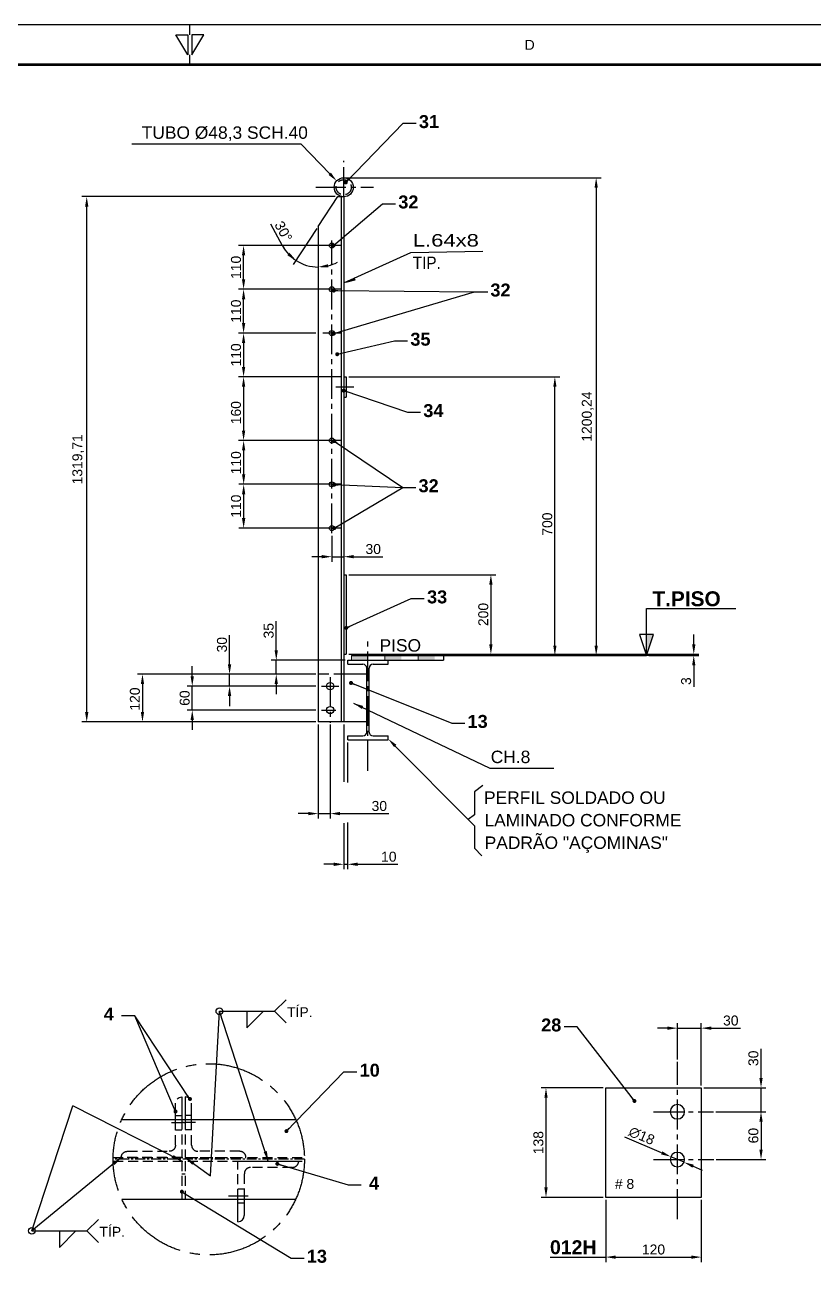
# Model space of a CAD drawing. Header units: millimetres. Extents: x -11137 to 17544, y -5373 to 15400.
# Drawn here: x 4446 to 6428, y 2817 to 5940 of the extents above; entities that cross this region are included whole.
import ezdxf
from ezdxf.enums import TextEntityAlignment as Align

# ---------------------------------------------------------------- set-up
doc = ezdxf.new("R2010")
doc.units = ezdxf.units.MM
doc.header["$LTSCALE"] = 100
doc.header["$MEASUREMENT"] = 0
for name, pattern in [('CENTER', [2, 1.25, -0.25, 0.25, -0.25]), ('CENTER2', [1.125, 0.75, -0.125, 0.125, -0.125]), ('HIDDEN', [0.375, 0.25, -0.125])]:
    doc.linetypes.add(name, pattern=pattern)
for name, color, linetype in [('CENTRO', 1, 'CENTER'), ('EM-PJ-CENTRO', 10, 'CENTER2'), ('EM-PJ-CONTORNO', 3, 'Continuous'), ('EM-PJ-COTA', 7, 'Continuous'), ('EM-PJ-HACHURA', 8, 'Continuous'), ('EM-PJ-TEXTO', 7, 'Continuous'), ('EM-PJ-TRACEJADA', 1, 'HIDDEN'), ('PD-GR-formato', 7, 'Continuous')]:
    doc.layers.add(name, color=color, linetype=linetype)
doc.styles.add('PADRAO ANGLO', font='arial.ttf')
doc.styles.add('PADRAO ANGLO NEG', font='arialbd.ttf')
doc.dimstyles.new('1-2 COTAS-ANGLO-PADRÃO', dxfattribs={"dimscale": 10, "dimtxt": 2.5, "dimasz": 2.5, "dimexe": 1.25, "dimexo": 0.625, "dimtad": 1, "dimdec": 0, "dimlfac": 0.5, "dimtxsty": 'PADRAO ANGLO', "dimcen": 2.5, "dimclrd": 256, "dimclre": 256, "dimclrt": 256, "dimadec": 0, "dimazin": 0, "dimtfac": 1, "dimtdec": 0, "dimtmove": 0, "dimatfit": 0, "dimfxl": 1, "dimarcsym": 0})
doc.dimstyles.new('COTAS-ANGLO-PADRÃO', dxfattribs={"dimscale": 10, "dimtxt": 2.5, "dimasz": 2.5, "dimexe": 1.25, "dimexo": 0.625, "dimtad": 1, "dimtxsty": 'PADRAO ANGLO', "dimcen": 2.5, "dimclrd": 256, "dimclre": 256, "dimclrt": 256, "dimadec": 0, "dimazin": 0, "dimtfac": 1, "dimtmove": 0, "dimatfit": 0, "dimfxl": 1, "dimarcsym": 0})

# ---------------------------------------------------------------- blocks, each defined once
blk = doc.blocks.new('FORMATO_A1')
for p, q in [((841, 594), (0, 594)), ((486, 591.5), (486, 594)), ((486, 584), (486, 586.5))]:
    blk.add_line(p, q)
for points in [[(485.5, 586.5), (482.5, 591.5), (485.5, 591.5)], [(486.5, 586.5), (489.5, 591.5), (486.5, 591.5)]]:
    blk.add_lwpolyline(points, close=True)
at = {"const_width": 0.6}
blk.add_lwpolyline([(831, 584), (25, 584), (25, 10), (831, 10)], close=True, dxfattribs=at)
at = {"style": 'PADRAO ANGLO'}
blk.add_text('D', height=2.5, dxfattribs=at).set_placement((571.35, 588.98), align=Align.MIDDLE)
blk = doc.blocks.new('*D280')
at = {"layer": 'Defpoints', "color": 0, "transparency": 16777216}
for p in [(4994.9, 5275.8), (5210.2, 5275.8), (5182.4, 5165.8)]:
    blk.add_point(p, dxfattribs=at)
at = {"layer": 'EM-PJ-COTA', "lineweight": -2, "transparency": 16777216}
for p, q in [((5203.9, 5275.8), (4982.4, 5275.8)), ((4994.9, 5190.8), (4994.9, 5250.8)), ((5176.2, 5165.8), (4982.4, 5165.8))]:
    blk.add_line(p, q, dxfattribs=at)
at = {"layer": 'EM-PJ-COTA', "transparency": 16777216}
for points in [[(4990.8, 5250.8), (4999.1, 5250.8), (4994.9, 5275.8)], [(4990.8, 5190.8), (4999.1, 5190.8), (4994.9, 5165.8)]]:
    blk.add_solid(points, dxfattribs=at)
at = {"layer": 'EM-PJ-COTA', "transparency": 16777216, "insert": (4975.9, 5220.8), "char_height": 25, "attachment_point": 5, "rotation": 90, "style": 'PADRAO ANGLO'}
blk.add_mtext('110', dxfattribs=at)
blk = doc.blocks.new('*D281')
at = {"layer": 'Defpoints', "color": 0, "transparency": 16777216}
for p in [(4994.9, 5385.8), (5210.2, 5385.8), (5210.2, 5275.8)]:
    blk.add_point(p, dxfattribs=at)
at = {"layer": 'EM-PJ-COTA', "lineweight": -2, "transparency": 16777216}
for p, q in [((5203.9, 5385.8), (4982.4, 5385.8)), ((4994.9, 5300.8), (4994.9, 5360.8)), ((5203.9, 5275.8), (4982.4, 5275.8))]:
    blk.add_line(p, q, dxfattribs=at)
at = {"layer": 'EM-PJ-COTA', "transparency": 16777216}
for points in [[(4990.8, 5360.8), (4999.1, 5360.8), (4994.9, 5385.8)], [(4990.8, 5300.8), (4999.1, 5300.8), (4994.9, 5275.8)]]:
    blk.add_solid(points, dxfattribs=at)
at = {"layer": 'EM-PJ-COTA', "transparency": 16777216, "insert": (4975.9, 5330.8), "char_height": 25, "attachment_point": 5, "rotation": 90, "style": 'PADRAO ANGLO'}
blk.add_mtext('110', dxfattribs=at)
blk = doc.blocks.new('*D282')
at = {"layer": 'Defpoints', "color": 0, "transparency": 16777216}
for p in [(5246.4, 5055.8), (4994.9, 4895.8), (5210.2, 4895.8)]:
    blk.add_point(p, dxfattribs=at)
at = {"layer": 'EM-PJ-COTA', "lineweight": -2, "transparency": 16777216}
for p, q in [((5240.2, 5055.8), (4982.4, 5055.8)), ((4994.9, 5030.8), (4994.9, 4920.8)), ((5203.9, 4895.8), (4982.4, 4895.8))]:
    blk.add_line(p, q, dxfattribs=at)
at = {"layer": 'EM-PJ-COTA', "transparency": 16777216}
for points in [[(4990.8, 5030.8), (4999.1, 5030.8), (4994.9, 5055.8)], [(4990.8, 4920.8), (4999.1, 4920.8), (4994.9, 4895.8)]]:
    blk.add_solid(points, dxfattribs=at)
at = {"layer": 'EM-PJ-COTA', "transparency": 16777216, "insert": (4975.9, 4965.8), "char_height": 25, "attachment_point": 5, "rotation": 90, "style": 'PADRAO ANGLO'}
blk.add_mtext('160', dxfattribs=at)
blk = doc.blocks.new('*D283')
at = {"layer": 'Defpoints', "color": 0, "transparency": 16777216}
for p in [(5210.2, 4895.8), (4995.1, 4785.8), (5210.2, 4785.8)]:
    blk.add_point(p, dxfattribs=at)
at = {"layer": 'EM-PJ-COTA', "lineweight": -2, "transparency": 16777216}
for p, q in [((5203.9, 4895.8), (4982.6, 4895.8)), ((4995.1, 4870.8), (4995.1, 4810.8)), ((5203.9, 4785.8), (4982.6, 4785.8))]:
    blk.add_line(p, q, dxfattribs=at)
at = {"layer": 'EM-PJ-COTA', "transparency": 16777216}
for points in [[(4990.9, 4870.8), (4999.2, 4870.8), (4995.1, 4895.8)], [(4990.9, 4810.8), (4999.2, 4810.8), (4995.1, 4785.8)]]:
    blk.add_solid(points, dxfattribs=at)
at = {"layer": 'EM-PJ-COTA', "transparency": 16777216, "insert": (4976.1, 4839.9), "char_height": 25, "attachment_point": 5, "rotation": 90, "style": 'PADRAO ANGLO'}
blk.add_mtext('110', dxfattribs=at)
blk = doc.blocks.new('*D284')
at = {"layer": 'Defpoints', "color": 0, "transparency": 16777216}
for p in [(5210.2, 4785.8), (4995.1, 4675.8), (5210.2, 4675.8)]:
    blk.add_point(p, dxfattribs=at)
at = {"layer": 'EM-PJ-COTA', "lineweight": -2, "transparency": 16777216}
for p, q in [((5203.9, 4785.8), (4982.6, 4785.8)), ((4995.1, 4760.8), (4995.1, 4700.8)), ((5203.9, 4675.8), (4982.6, 4675.8))]:
    blk.add_line(p, q, dxfattribs=at)
at = {"layer": 'EM-PJ-COTA', "transparency": 16777216}
for points in [[(4990.9, 4760.8), (4999.2, 4760.8), (4995.1, 4785.8)], [(4990.9, 4700.8), (4999.2, 4700.8), (4995.1, 4675.8)]]:
    blk.add_solid(points, dxfattribs=at)
at = {"layer": 'EM-PJ-COTA', "transparency": 16777216, "insert": (4976.1, 4730.8), "char_height": 25, "attachment_point": 5, "rotation": 90, "style": 'PADRAO ANGLO'}
blk.add_mtext('110', dxfattribs=at)
blk = doc.blocks.new('*D285')
at = {"layer": 'Defpoints', "color": 0, "transparency": 16777216}
for p in [(5246.4, 4188.8), (5256.3, 4143.8), (5246.4, 3831.3)]:
    blk.add_point(p, dxfattribs=at)
at = {"layer": 'EM-PJ-COTA', "lineweight": -2, "transparency": 16777216}
for p, q in [((5246.4, 4182.5), (5246.4, 4038.3)), ((5256.3, 4137.5), (5256.3, 4036.6)), ((5256.3, 3936.5), (5256.3, 3818.8)), ((5246.4, 3934.8), (5246.4, 3818.8)), ((5221.4, 3831.3), (5196.4, 3831.3)), ((5246.4, 3831.3), (5256.3, 3831.3)), ((5281.3, 3831.3), (5382.7, 3831.3))]:
    blk.add_line(p, q, dxfattribs=at)
at = {"layer": 'EM-PJ-COTA', "transparency": 16777216}
for points in [[(5221.4, 3835.5), (5221.4, 3827.1), (5246.4, 3831.3)], [(5281.3, 3835.5), (5281.3, 3827.1), (5256.3, 3831.3)]]:
    blk.add_solid(points, dxfattribs=at)
at = {"layer": 'EM-PJ-COTA', "transparency": 16777216, "insert": (5359.7, 3850.3), "char_height": 25, "attachment_point": 5, "style": 'PADRAO ANGLO'}
blk.add_mtext('10', dxfattribs=at)
blk = doc.blocks.new('*D286')
at = {"layer": 'Defpoints', "color": 0, "transparency": 16777216}
for p in [(5231.4, 5508.5), (5182.4, 5433.5), (5182.4, 5433.5), (5162.9, 5333.5), (5182.4, 4188.8)]:
    blk.add_point(p, dxfattribs=at)
at = {"layer": 'EM-PJ-COTA', "lineweight": -2, "transparency": 16777216}
for p, q in [((5092.8, 5385), (5063.5, 5439.1)), ((5179, 5428.3), (5119.8, 5337.7))]:
    blk.add_line(p, q, dxfattribs=at)
for start, end in [(208.448, 236.8421), (208.6667, 222.7544), (236.8421, 270), (284.0877, 298.1753)]:
    blk.add_arc((5182.4, 5433.5), 101.9, start, end, dxfattribs=at)
at = {"layer": 'EM-PJ-COTA', "transparency": 16777216}
for points in [[(5110.3, 5367.5), (5104.9, 5361.1), (5126.7, 5348.2)], [(5207.7, 5330.5), (5206.7, 5338.8), (5182.4, 5331.6)]]:
    blk.add_solid(points, dxfattribs=at)
at = {"layer": 'EM-PJ-COTA', "transparency": 16777216, "insert": (5094.9, 5421.1), "char_height": 25, "attachment_point": 5, "rotation": 298.448, "style": 'PADRAO ANGLO'}
blk.add_mtext('30%%D', dxfattribs=at)
blk = doc.blocks.new('*D287')
at = {"layer": 'Defpoints', "color": 0, "transparency": 16777216}
for p in [(5252.8, 4358.8), (6006.5, 4355.8), (6125.5, 4355.8)]:
    blk.add_point(p, dxfattribs=at)
at = {"layer": 'EM-PJ-COTA', "lineweight": -2, "transparency": 16777216}
for p, q in [((6125.5, 4383.8), (6125.5, 4408.8)), ((5259.1, 4358.8), (6138, 4358.8)), ((6012.7, 4355.8), (6138, 4355.8)), ((6125.5, 4358.8), (6125.5, 4355.8)), ((6125.5, 4330.8), (6125.5, 4276.9))]:
    blk.add_line(p, q, dxfattribs=at)
at = {"layer": 'EM-PJ-COTA', "transparency": 16777216}
for points in [[(6121.4, 4383.8), (6129.7, 4383.8), (6125.5, 4358.8)], [(6121.4, 4330.8), (6129.7, 4330.8), (6125.5, 4355.8)]]:
    blk.add_solid(points, dxfattribs=at)
at = {"layer": 'EM-PJ-COTA', "transparency": 16777216, "insert": (6106.5, 4291.4), "char_height": 25, "attachment_point": 5, "rotation": 90, "style": 'PADRAO ANGLO'}
blk.add_mtext('3', dxfattribs=at)
blk = doc.blocks.new('*D288')
at = {"layer": 'Defpoints', "color": 0, "transparency": 16777216}
for p in [(5252.8, 4558.8), (5252.8, 4358.8), (5616, 4358.8)]:
    blk.add_point(p, dxfattribs=at)
at = {"layer": 'EM-PJ-COTA', "lineweight": -2, "transparency": 16777216}
for p, q in [((5259.1, 4558.8), (5628.5, 4558.8)), ((5616, 4533.8), (5616, 4383.8)), ((5259.1, 4358.8), (5628.5, 4358.8))]:
    blk.add_line(p, q, dxfattribs=at)
at = {"layer": 'EM-PJ-COTA', "transparency": 16777216}
for points in [[(5611.8, 4533.8), (5620.2, 4533.8), (5616, 4558.8)], [(5611.8, 4383.8), (5620.2, 4383.8), (5616, 4358.8)]]:
    blk.add_solid(points, dxfattribs=at)
at = {"layer": 'EM-PJ-COTA', "transparency": 16777216, "insert": (5597, 4458.8), "char_height": 25, "attachment_point": 5, "rotation": 90, "style": 'PADRAO ANGLO'}
blk.add_mtext('200', dxfattribs=at)
blk = doc.blocks.new('*D289')
at = {"layer": 'Defpoints', "color": 0, "transparency": 16777216}
for p in [(5252.9, 5055.8), (5776.7, 5055.8), (5497, 4355.8)]:
    blk.add_point(p, dxfattribs=at)
at = {"layer": 'EM-PJ-COTA', "lineweight": -2, "transparency": 16777216}
for p, q in [((5259.2, 5055.8), (5789.2, 5055.8)), ((5776.7, 4380.8), (5776.7, 5030.8)), ((5503.2, 4355.8), (5789.2, 4355.8))]:
    blk.add_line(p, q, dxfattribs=at)
at = {"layer": 'EM-PJ-COTA', "transparency": 16777216}
for points in [[(5772.6, 5030.8), (5780.9, 5030.8), (5776.7, 5055.8)], [(5772.6, 4380.8), (5780.9, 4380.8), (5776.7, 4355.8)]]:
    blk.add_solid(points, dxfattribs=at)
at = {"layer": 'EM-PJ-COTA', "transparency": 16777216, "insert": (5757.7, 4685.8), "char_height": 25, "attachment_point": 5, "rotation": 90, "style": 'PADRAO ANGLO'}
blk.add_mtext('700', dxfattribs=at)
blk = doc.blocks.new('*D290')
at = {"layer": 'Defpoints', "color": 0, "transparency": 16777216}
for p in [(5182.4, 4188.8), (5212.4, 4188.8), (5182.4, 3958.6)]:
    blk.add_point(p, dxfattribs=at)
at = {"layer": 'EM-PJ-COTA', "lineweight": -2, "transparency": 16777216}
for p, q in [((5182.4, 4182.5), (5182.4, 3946.1)), ((5212.4, 4182.5), (5212.4, 3946.1)), ((5157.4, 3958.6), (5132.4, 3958.6)), ((5182.4, 3958.6), (5212.4, 3958.6)), ((5237.4, 3958.6), (5359.9, 3958.6))]:
    blk.add_line(p, q, dxfattribs=at)
at = {"layer": 'EM-PJ-COTA', "transparency": 16777216}
for points in [[(5157.4, 3962.8), (5157.4, 3954.5), (5182.4, 3958.6)], [(5237.4, 3962.8), (5237.4, 3954.5), (5212.4, 3958.6)]]:
    blk.add_solid(points, dxfattribs=at)
at = {"layer": 'EM-PJ-COTA', "transparency": 16777216, "insert": (5335.8, 3977.7), "char_height": 25, "attachment_point": 5, "style": 'PADRAO ANGLO'}
blk.add_mtext('30', dxfattribs=at)
blk = doc.blocks.new('*D274')
at = {"layer": 'Defpoints', "color": 0, "transparency": 16777216}
for p in [(5182.4, 5165.8), (4994.9, 5055.8), (5204.4, 5055.8)]:
    blk.add_point(p, dxfattribs=at)
at = {"layer": 'EM-PJ-COTA', "lineweight": -2, "transparency": 16777216}
for p, q in [((5176.2, 5165.8), (4982.4, 5165.8)), ((4994.9, 5140.8), (4994.9, 5080.8)), ((5198.1, 5055.8), (4982.4, 5055.8))]:
    blk.add_line(p, q, dxfattribs=at)
at = {"layer": 'EM-PJ-COTA', "transparency": 16777216}
for points in [[(4990.8, 5140.8), (4999.1, 5140.8), (4994.9, 5165.8)], [(4990.8, 5080.8), (4999.1, 5080.8), (4994.9, 5055.8)]]:
    blk.add_solid(points, dxfattribs=at)
at = {"layer": 'EM-PJ-COTA', "transparency": 16777216, "insert": (4975.9, 5110.8), "char_height": 25, "attachment_point": 5, "rotation": 90, "style": 'PADRAO ANGLO'}
blk.add_mtext('110', dxfattribs=at)
blk = doc.blocks.new('*D275')
at = {"layer": 'Defpoints', "color": 0, "transparency": 16777216}
for p in [(5246.4, 5556), (5497, 4355.8), (5880.4, 4355.8)]:
    blk.add_point(p, dxfattribs=at)
at = {"layer": 'EM-PJ-COTA', "lineweight": -2, "transparency": 16777216}
for p, q in [((5252.7, 5556), (5892.9, 5556)), ((5880.4, 5531), (5880.4, 4380.8)), ((5503.2, 4355.8), (5892.9, 4355.8))]:
    blk.add_line(p, q, dxfattribs=at)
at = {"layer": 'EM-PJ-COTA', "transparency": 16777216}
for points in [[(5876.3, 5531), (5884.6, 5531), (5880.4, 5556)], [(5876.3, 4380.8), (5884.6, 4380.8), (5880.4, 4355.8)]]:
    blk.add_solid(points, dxfattribs=at)
at = {"layer": 'EM-PJ-COTA', "transparency": 16777216, "insert": (5859.2, 4955.9), "char_height": 25, "attachment_point": 5, "rotation": 90, "style": 'PADRAO ANGLO'}
blk.add_mtext('1200,24', dxfattribs=at)
blk = doc.blocks.new('*D292')
at = {"layer": 'Defpoints', "color": 0, "transparency": 16777216}
for p in [(5216.4, 4662.7), (5246.4, 4662.7), (5246.4, 4604)]:
    blk.add_point(p, dxfattribs=at)
at = {"layer": 'EM-PJ-COTA', "lineweight": -2, "transparency": 16777216}
for p, q in [((5216.4, 4656.5), (5216.4, 4591.5)), ((5246.4, 4656.5), (5246.4, 4591.5)), ((5191.4, 4604), (5166.4, 4604)), ((5216.4, 4604), (5246.4, 4604)), ((5271.4, 4604), (5344.6, 4604))]:
    blk.add_line(p, q, dxfattribs=at)
at = {"layer": 'EM-PJ-COTA', "transparency": 16777216}
for points in [[(5191.4, 4608.2), (5191.4, 4599.9), (5216.4, 4604)], [(5271.4, 4608.2), (5271.4, 4599.9), (5246.4, 4604)]]:
    blk.add_solid(points, dxfattribs=at)
at = {"layer": 'EM-PJ-COTA', "transparency": 16777216, "insert": (5320.5, 4623.1), "char_height": 25, "attachment_point": 5, "style": 'PADRAO ANGLO'}
blk.add_mtext('30', dxfattribs=at)
blk = doc.blocks.new('*D293')
at = {"layer": 'Defpoints', "color": 0, "transparency": 16777216}
for p in [(5077, 4343.8), (5256.3, 4343.8), (5182.4, 4308.8)]:
    blk.add_point(p, dxfattribs=at)
at = {"layer": 'EM-PJ-COTA', "lineweight": -2, "transparency": 16777216}
for p, q in [((5077, 4368.8), (5077, 4442.3)), ((5250.1, 4343.8), (5064.5, 4343.8)), ((5077, 4308.8), (5077, 4343.8)), ((5176.2, 4308.8), (5064.5, 4308.8)), ((5077, 4283.8), (5077, 4258.8))]:
    blk.add_line(p, q, dxfattribs=at)
at = {"layer": 'EM-PJ-COTA', "transparency": 16777216}
for points in [[(5072.8, 4368.8), (5081.1, 4368.8), (5077, 4343.8)], [(5072.8, 4283.8), (5081.1, 4283.8), (5077, 4308.8)]]:
    blk.add_solid(points, dxfattribs=at)
at = {"layer": 'EM-PJ-COTA', "transparency": 16777216, "insert": (5057.9, 4418), "char_height": 25, "attachment_point": 5, "rotation": 90, "style": 'PADRAO ANGLO'}
blk.add_mtext('35', dxfattribs=at)
blk = doc.blocks.new('*D276')
at = {"layer": 'Defpoints', "color": 0, "transparency": 16777216}
for p in [(4866, 4278.8), (5182.4, 4278.8), (5182.4, 4218.8)]:
    blk.add_point(p, dxfattribs=at)
at = {"layer": 'EM-PJ-COTA', "lineweight": -2, "transparency": 16777216}
for p, q in [((4866, 4303.8), (4866, 4328.8)), ((5176.2, 4278.8), (4853.5, 4278.8)), ((4866, 4218.8), (4866, 4278.8)), ((5176.2, 4218.8), (4853.5, 4218.8)), ((4866, 4193.8), (4866, 4168.8))]:
    blk.add_line(p, q, dxfattribs=at)
at = {"layer": 'EM-PJ-COTA', "transparency": 16777216}
for points in [[(4861.8, 4303.8), (4870.1, 4303.8), (4866, 4278.8)], [(4861.8, 4193.8), (4870.1, 4193.8), (4866, 4218.8)]]:
    blk.add_solid(points, dxfattribs=at)
at = {"layer": 'EM-PJ-COTA', "transparency": 16777216, "insert": (4847, 4248.8), "char_height": 25, "attachment_point": 5, "rotation": 90, "style": 'PADRAO ANGLO'}
blk.add_mtext('60', dxfattribs=at)
blk = doc.blocks.new('*D277')
at = {"layer": 'Defpoints', "color": 0, "transparency": 16777216}
for p in [(5182.4, 4308.8), (4741, 4188.8), (5182.4, 4188.8)]:
    blk.add_point(p, dxfattribs=at)
at = {"layer": 'EM-PJ-COTA', "lineweight": -2, "transparency": 16777216}
for p, q in [((5176.2, 4308.8), (4728.5, 4308.8)), ((4741, 4283.8), (4741, 4213.8)), ((5176.2, 4188.8), (4728.5, 4188.8))]:
    blk.add_line(p, q, dxfattribs=at)
at = {"layer": 'EM-PJ-COTA', "transparency": 16777216}
for points in [[(4736.8, 4283.8), (4745.1, 4283.8), (4741, 4308.8)], [(4736.8, 4213.8), (4745.1, 4213.8), (4741, 4188.8)]]:
    blk.add_solid(points, dxfattribs=at)
at = {"layer": 'EM-PJ-COTA', "transparency": 16777216, "insert": (4722, 4246.4), "char_height": 25, "attachment_point": 5, "rotation": 90, "style": 'PADRAO ANGLO'}
blk.add_mtext('120', dxfattribs=at)
blk = doc.blocks.new('*D278')
at = {"layer": 'Defpoints', "color": 0, "transparency": 16777216}
for p in [(4959.7, 4308.8), (4964.7, 4308.8), (4965.1, 4278.8)]:
    blk.add_point(p, dxfattribs=at)
at = {"layer": 'EM-PJ-COTA', "lineweight": -2, "transparency": 16777216}
for p, q in [((4959.7, 4333.8), (4959.7, 4407)), ((4958.5, 4308.8), (4947.2, 4308.8)), ((4958.8, 4278.8), (4947.2, 4278.8)), ((4959.7, 4278.8), (4959.7, 4308.8)), ((4959.7, 4253.8), (4959.7, 4228.8))]:
    blk.add_line(p, q, dxfattribs=at)
at = {"layer": 'EM-PJ-COTA', "transparency": 16777216}
for points in [[(4955.5, 4333.8), (4963.9, 4333.8), (4959.7, 4308.8)], [(4955.5, 4253.8), (4963.9, 4253.8), (4959.7, 4278.8)]]:
    blk.add_solid(points, dxfattribs=at)
at = {"layer": 'EM-PJ-COTA', "transparency": 16777216, "insert": (4940.7, 4382.9), "char_height": 25, "attachment_point": 5, "rotation": 90, "style": 'PADRAO ANGLO'}
blk.add_mtext('30', dxfattribs=at)
blk = doc.blocks.new('*D279')
at = {"layer": 'Defpoints', "color": 0, "transparency": 16777216}
for p in [(4600.9, 5508.5), (5231.4, 5508.5), (4741, 4188.8)]:
    blk.add_point(p, dxfattribs=at)
at = {"layer": 'EM-PJ-COTA', "lineweight": -2, "transparency": 16777216}
for p, q in [((5225.2, 5508.5), (4588.4, 5508.5)), ((4600.9, 4213.8), (4600.9, 5483.5)), ((4734.7, 4188.8), (4588.4, 4188.8))]:
    blk.add_line(p, q, dxfattribs=at)
at = {"layer": 'EM-PJ-COTA', "transparency": 16777216}
for points in [[(4596.8, 5483.5), (4605.1, 5483.5), (4600.9, 5508.5)], [(4596.8, 4213.8), (4605.1, 4213.8), (4600.9, 4188.8)]]:
    blk.add_solid(points, dxfattribs=at)
at = {"layer": 'EM-PJ-COTA', "transparency": 16777216, "insert": (4579.7, 4848.7), "char_height": 25, "attachment_point": 5, "rotation": 90, "style": 'PADRAO ANGLO'}
blk.add_mtext('1319,71', dxfattribs=at)
blk = doc.blocks.new('A$C636441b7')
at = {"layer": 'EM-PJ-CENTRO', "ltscale": 0.5}
for p, q in [((30, -27.2), (30, 170.3)), ((60, 107.6), (-15.2, 107.6)), ((60, 47.6), (-15.6, 47.6))]:
    blk.add_line(p, q, dxfattribs=at)
at = {"layer": 'EM-PJ-CONTORNO'}
blk.add_lwpolyline([(0, 0), (120, 0), (120, 137.6), (0, 137.6)], close=True, dxfattribs=at)
for centre in [(30, 107.6), (30, 47.6)]:
    blk.add_circle(centre, 9, dxfattribs=at)
blk = doc.blocks.new('*D307')
at = {"layer": 'Defpoints', "color": 0, "transparency": 16777216}
for p in [(5904.4, 2994.5), (6144.4, 2994.5), (6144.4, 2844.5)]:
    blk.add_point(p, dxfattribs=at)
at = {"layer": 'EM-PJ-COTA', "lineweight": -2, "transparency": 16777216}
for p, q in [((5904.4, 2988.2), (5904.4, 2832)), ((6144.4, 2988.2), (6144.4, 2832)), ((5929.4, 2844.5), (6119.4, 2844.5))]:
    blk.add_line(p, q, dxfattribs=at)
at = {"layer": 'EM-PJ-COTA', "transparency": 16777216}
for points in [[(5929.4, 2848.6), (5929.4, 2840.3), (5904.4, 2844.5)], [(6119.4, 2848.6), (6119.4, 2840.3), (6144.4, 2844.5)]]:
    blk.add_solid(points, dxfattribs=at)
at = {"layer": 'EM-PJ-COTA', "transparency": 16777216, "insert": (6024.4, 2863.5), "char_height": 25, "attachment_point": 5, "style": 'PADRAO ANGLO'}
blk.add_mtext('120', dxfattribs=at)
blk = doc.blocks.new('*D308')
at = {"layer": 'Defpoints', "color": 0, "transparency": 16777216}
for p in [(5904.4, 3269.7), (5754.4, 2994.5), (5904.4, 2994.5)]:
    blk.add_point(p, dxfattribs=at)
at = {"layer": 'EM-PJ-COTA', "lineweight": -2, "transparency": 16777216}
for p, q in [((5898.2, 3269.7), (5741.9, 3269.7)), ((5754.4, 3244.7), (5754.4, 3019.5)), ((5898.2, 2994.5), (5741.9, 2994.5))]:
    blk.add_line(p, q, dxfattribs=at)
at = {"layer": 'EM-PJ-COTA', "transparency": 16777216}
for points in [[(5750.3, 3244.7), (5758.6, 3244.7), (5754.4, 3269.7)], [(5750.3, 3019.5), (5758.6, 3019.5), (5754.4, 2994.5)]]:
    blk.add_solid(points, dxfattribs=at)
at = {"layer": 'EM-PJ-COTA', "transparency": 16777216, "insert": (5735.4, 3132.1), "char_height": 25, "attachment_point": 5, "rotation": 90, "style": 'PADRAO ANGLO'}
blk.add_mtext('138', dxfattribs=at)
blk = doc.blocks.new('*D309')
at = {"layer": 'Defpoints', "color": 0, "transparency": 16777216}
for p in [(6144.4, 3419.7), (6084.4, 3335.1), (6144.4, 3269.7)]:
    blk.add_point(p, dxfattribs=at)
at = {"layer": 'EM-PJ-COTA', "lineweight": -2, "transparency": 16777216}
for p, q in [((6059.4, 3419.7), (6034.4, 3419.7)), ((6084.4, 3341.3), (6084.4, 3432.2)), ((6084.4, 3419.7), (6144.4, 3419.7)), ((6144.4, 3275.9), (6144.4, 3432.2)), ((6169.4, 3419.7), (6242.6, 3419.7))]:
    blk.add_line(p, q, dxfattribs=at)
at = {"layer": 'EM-PJ-COTA', "transparency": 16777216}
for points in [[(6059.4, 3423.8), (6059.4, 3415.5), (6084.4, 3419.7)], [(6169.4, 3423.8), (6169.4, 3415.5), (6144.4, 3419.7)]]:
    blk.add_solid(points, dxfattribs=at)
at = {"layer": 'EM-PJ-COTA', "transparency": 16777216, "insert": (6218.5, 3438.7), "char_height": 25, "attachment_point": 5, "style": 'PADRAO ANGLO'}
blk.add_mtext('30', dxfattribs=at)
blk = doc.blocks.new('*D310')
at = {"layer": 'Defpoints', "color": 0, "transparency": 16777216}
for p in [(6144.4, 3269.7), (6174.9, 3209.7), (6294.4, 3209.7)]:
    blk.add_point(p, dxfattribs=at)
at = {"layer": 'EM-PJ-COTA', "lineweight": -2, "transparency": 16777216}
for p, q in [((6294.4, 3294.7), (6294.4, 3368)), ((6150.7, 3269.7), (6306.9, 3269.7)), ((6294.4, 3209.7), (6294.4, 3269.7)), ((6181.1, 3209.7), (6306.9, 3209.7)), ((6294.4, 3184.7), (6294.4, 3159.7))]:
    blk.add_line(p, q, dxfattribs=at)
at = {"layer": 'EM-PJ-COTA', "transparency": 16777216}
for points in [[(6290.3, 3294.7), (6298.6, 3294.7), (6294.4, 3269.7)], [(6290.3, 3184.7), (6298.6, 3184.7), (6294.4, 3209.7)]]:
    blk.add_solid(points, dxfattribs=at)
at = {"layer": 'EM-PJ-COTA', "transparency": 16777216, "insert": (6275.4, 3343.9), "char_height": 25, "attachment_point": 5, "rotation": 90, "style": 'PADRAO ANGLO'}
blk.add_mtext('30', dxfattribs=at)
blk = doc.blocks.new('*D311')
at = {"layer": 'Defpoints', "color": 0, "transparency": 16777216}
for p in [(6294.4, 3209.7), (6175.7, 3089.7), (6294.4, 3089.7)]:
    blk.add_point(p, dxfattribs=at)
at = {"layer": 'EM-PJ-COTA', "lineweight": -2, "transparency": 16777216}
for p, q in [((6300.7, 3209.7), (6306.9, 3209.7)), ((6294.4, 3184.7), (6294.4, 3114.7)), ((6182, 3089.7), (6306.9, 3089.7))]:
    blk.add_line(p, q, dxfattribs=at)
at = {"layer": 'EM-PJ-COTA', "transparency": 16777216}
for points in [[(6290.3, 3184.7), (6298.6, 3184.7), (6294.4, 3209.7)], [(6290.3, 3114.7), (6298.6, 3114.7), (6294.4, 3089.7)]]:
    blk.add_solid(points, dxfattribs=at)
at = {"layer": 'EM-PJ-COTA', "transparency": 16777216, "insert": (6275.4, 3149.7), "char_height": 25, "attachment_point": 5, "rotation": 90, "style": 'PADRAO ANGLO'}
blk.add_mtext('60', dxfattribs=at)
blk = doc.blocks.new('*D312')
at = {"layer": 'Defpoints', "color": 0, "transparency": 16777216}
for p in [(6067.9, 3096.7), (6101, 3082.7)]:
    blk.add_point(p, dxfattribs=at)
at = {"layer": 'EM-PJ-COTA', "lineweight": -2, "transparency": 16777216}
for p, q in [((6044.8, 3106.5), (5952.3, 3145.7)), ((6101, 3082.7), (6067.9, 3096.7)), ((6124, 3072.9), (6147, 3063.1))]:
    blk.add_line(p, q, dxfattribs=at)
at = {"layer": 'EM-PJ-COTA', "transparency": 16777216}
for points in [[(6046.5, 3110.3), (6043.2, 3102.6), (6067.9, 3096.7)], [(6125.6, 3076.7), (6122.4, 3069.1), (6101, 3082.7)]]:
    blk.add_solid(points, dxfattribs=at)
at = {"layer": 'EM-PJ-COTA', "transparency": 16777216, "insert": (5994.7, 3149.1), "char_height": 25, "attachment_point": 5, "rotation": 337.0241, "style": 'PADRAO ANGLO'}
blk.add_mtext('∅18', dxfattribs=at)
blk = doc.blocks.new('A$Cd46b86cf')
at = {"layer": 'CENTRO', "ltscale": 0.1}
blk.add_line((769.54, -3.9), (751.6, -3.9), dxfattribs=at)
at = {"layer": 'EM-PJ-CONTORNO', "ltscale": 0.5}
for p, q in [((756.6, 28.3), (756.6, 0)), ((764.54, 10), (764.54, 20.36)), ((764.54, 0), (764.54, 10))]:
    blk.add_line(p, q, dxfattribs=at)
blk.add_arc((756.6, 20.36), 7.94, 42.26372, 90, dxfattribs=at)
at = {"layer": 'EM-PJ-TRACEJADA', "ltscale": 0.5}
for p, q in [((764.54, 5.1), (756.6, 5.1)), ((764.54, -32.02), (764.54, 0)), ((756.6, 0), (756.6, -47.9)), ((824.86, -39.96), (772.48, -39.96)), ((756.6, -47.9), (832.8, -47.9))]:
    blk.add_line(p, q, dxfattribs=at)
at = {"layer": 'EM-PJ-TRACEJADA'}
blk.add_line((764.54, -12.9), (756.6, -12.9), dxfattribs=at)
at = {"layer": 'EM-PJ-TRACEJADA', "ltscale": 0.5}
for centre, start, end in [((772.48, -32.02), 180, 270), ((824.86, -47.9), 0, 90)]:
    blk.add_arc(centre, 7.94, start, end, dxfattribs=at)
blk = doc.blocks.new('A$Cfd298604')
at = {"layer": 'EM-PJ-CENTRO'}
blk.add_line((44, 12.9), (44, -11.9), dxfattribs=at)
at = {"layer": 'EM-PJ-CONTORNO', "ltscale": 0.5}
for p, q in [((47.9, 7.9), (68.3, 7.9)), ((76.2, 0), (47.9, 0))]:
    blk.add_line(p, q, dxfattribs=at)
blk.add_arc((68.3, 0), 7.94, 0, 90, dxfattribs=at)
at = {"layer": 'EM-PJ-TRACEJADA', "ltscale": 0.5}
for p, q in [((0, 0), (0, 76.2)), ((7.9, 68.3), (7.9, 15.9)), ((47.9, 0), (0, 0)), ((15.9, 7.9), (47.9, 7.9))]:
    blk.add_line(p, q, dxfattribs=at)
at = {"layer": 'EM-PJ-TRACEJADA'}
for p, q in [((35, 0), (35, 7.9)), ((53, 7.9), (53, 0))]:
    blk.add_line(p, q, dxfattribs=at)
at = {"layer": 'EM-PJ-TRACEJADA', "ltscale": 0.5}
for centre, start, end in [((0, 68.3), 0, 90), ((15.9, 15.9), 180, 270)]:
    blk.add_arc(centre, 7.94, start, end, dxfattribs=at)
blk = doc.blocks.new('A$Cfb610e6b')
at = {"layer": 'CENTRO', "ltscale": 0.1}
blk.add_line((120.1, 0), (-120.1, 0), dxfattribs=at)
at = {"layer": 'EM-PJ-CENTRO'}
blk.add_circle((0, 0), 120.1, dxfattribs=at)
at = {"layer": 'EM-PJ-CONTORNO', "ltscale": 0.5}
for p, q in [((-109.2, 50), (109.2, 50)), ((-109.2, -50), (109.2, -50))]:
    blk.add_line(p, q, dxfattribs=at)
at = {"layer": 'EM-PJ-TRACEJADA', "ltscale": 0.5}
for p, q in [((-120.1, 2.1), (120.1, 2.1)), ((-120.1, -2.2), (120.1, -2.2)), ((-33.8, -2.2), (-33.8, -50)), ((-29.5, -2.2), (-29.5, -50)), ((-33.8, -18.1), (-29.5, -18.1))]:
    blk.add_line(p, q, dxfattribs=at)
at = {"layer": 'EM-PJ-TRACEJADA', "xscale": -1}
blk.add_blockref('A$Cd46b86cf', (722.8, 50), dxfattribs=at)
at = {"layer": 'EM-PJ-TRACEJADA'}
blk.add_blockref('A$Cd46b86cf', (-786.1, 50), dxfattribs=at)
at = {"layer": 'EM-PJ-TRACEJADA', "rotation": 270}
blk.add_blockref('A$Cfd298604', (36.7, -2.2), dxfattribs=at)

msp = doc.modelspace()

# ---------------------------------------------------------------- hatches: boundary and pattern name
at = {"layer": 'EM-PJ-HACHURA', "lineweight": 20}
for points in [[(5266.224, 4355.798), (5266.224, 4343.798), (5307.324, 4343.798), (5307.324, 4355.798)], [(5349.662, 4355.798), (5349.662, 4343.798), (5390.762, 4343.798), (5390.762, 4355.798)], [(5433.573, 4355.798), (5433.573, 4343.798), (5474.673, 4343.798), (5474.673, 4355.798)]]:
    msp.add_hatch(color=256, dxfattribs=at).paths.add_polyline_path(points)

# ---------------------------------------------------------------- linework, layer by layer
at = {"layer": 'EM-PJ-CENTRO'}
for p, q in [((5246.424, 5507.558), (5246.424, 5598.229)), ((5176.65, 5532.033), (5320.97, 5532.033)), ((5238.924, 5385.798), (5193.924, 5385.798)), ((5216.424, 4662.712), (5216.424, 5398.007)), ((5238.924, 5275.798), (5193.924, 5275.798)), ((5238.924, 5165.798), (5193.924, 5165.798)), ((5226.807, 5030.298), (5271.898, 5030.298)), ((5238.924, 4895.798), (5193.924, 4895.798)), ((5238.924, 4785.798), (5193.924, 4785.798)), ((5238.924, 4675.798), (5193.924, 4675.798)), ((5307.324, 4066.223), (5307.324, 4400.798)), ((5190.257, 4278.798), (5234.491, 4278.798)), ((5212.374, 4301.783), (5212.374, 4186.462)), ((5190.257, 4218.798), (5226.658, 4218.798))]:
    msp.add_line(p, q, dxfattribs=at)
at = {"layer": 'EM-PJ-CONTORNO'}
for p, q in [((5182.424, 5433.509), (5231.424, 5508.509)), ((5231.424, 5508.509), (5246.424, 5508.509)), ((5240.034, 5508.509), (5240.034, 4188.798)), ((5246.424, 5508.509), (5246.424, 4188.798)), ((5182.424, 5433.509), (5182.424, 4188.798)), ((5246.536, 5055.798), (5252.935, 5055.798)), ((5252.935, 5055.798), (5252.935, 5004.798)), ((5246.536, 5004.798), (5252.935, 5004.798)), ((5246.424, 4558.798), (5252.823, 4558.798)), ((5252.823, 4558.798), (5252.823, 4358.798)), ((5246.424, 4358.798), (5252.823, 4358.798)), ((5304.324, 4308.798), (5246.424, 4308.798)), ((5304.324, 4188.798), (5182.424, 4188.798)), ((5764.884, 2844.481), (5904.425, 2844.481))]:
    msp.add_line(p, q, dxfattribs=at)
for centre, radius in [((5246.424, 5532.033), 24), ((5216.424, 5385.798), 6.25), ((5216.424, 5275.798), 6.25), ((5216.424, 5165.798), 6.25), ((5216.424, 4895.798), 6.25), ((5216.424, 4785.798), 6.25), ((5216.424, 4675.798), 6.25), ((5212.374, 4278.798), 9), ((5212.374, 4218.798), 9)]:
    msp.add_circle(centre, radius, dxfattribs=at)
at = {"layer": 'EM-PJ-COTA'}
for p, q in [((5395.403, 5692.647), (5428.329, 5692.647)), ((5139.25, 5640.072), (4714.508, 5640.072)), ((5211.17, 5566.026), (5139.25, 5640.072)), ((5343.745, 5490.798), (5376.671, 5490.798)), ((5246.424, 5291.828), (5414.894, 5368.365)), ((5414.894, 5368.365), (5595.608, 5371.365)), ((5575.041, 5269.548), (5607.967, 5269.548)), ((5374.043, 5145.993), (5406.969, 5145.993)), ((5406.525, 4966.707), (5439.451, 4966.707)), ((5394.52, 4777.864), (5427.446, 4777.864)), ((5415.927, 4498.682), (5448.853, 4498.682)), ((6023.997, 4355.798), (5957.747, 4355.798)), ((5517.641, 4185.884), (5550.566, 4185.884)), ((5375.928, 4128.382), (5559.267, 3943.499)), ((5613.285, 4072.943), (5774.152, 4072.943)), ((5072.63, 3462.009), (5101.518, 3490.897)), ((4721.646, 3450.903), (4688.72, 3450.903)), ((4934.118, 3462.009), (5072.63, 3462.009)), ((5003.374, 3462.009), (5003.374, 3420.342)), ((5003.374, 3420.342), (5045.041, 3462.009)), ((5072.63, 3462.009), (5101.518, 3433.121)), ((5832.612, 3423.317), (5799.686, 3423.317)), ((5246.571, 3309.636), (5279.497, 3309.636)), ((4463.052, 2910.257), (4565.801, 3224.836)), ((5257.265, 3025.874), (5290.191, 3025.874)), ((4601.564, 2910.257), (4630.452, 2939.145)), ((4463.052, 2910.257), (4601.564, 2910.257)), ((4532.308, 2910.257), (4532.308, 2868.59)), ((4532.308, 2868.59), (4573.975, 2910.257)), ((4601.564, 2910.257), (4630.452, 2881.369)), ((5114.033, 2842.236), (5146.959, 2842.236))]:
    msp.add_line(p, q, dxfattribs=at)
for points in [[(6006.497, 4355.798), (6023.997, 4408.298), (5988.997, 4408.298), (6006.497, 4355.798), (6006.497, 4473.923), (6231.497, 4473.923)], [(5596.059, 4028.915), (5574.597, 4013.604), (5574.597, 3955.747), (5559.267, 3943.499), (5574.597, 3928.188), (5574.597, 3872.224), (5592.993, 3852.321)]]:
    msp.add_lwpolyline(points, dxfattribs=at)
for centre in [(4934.118, 3462.009), (4463.052, 2910.257)]:
    msp.add_circle(centre, 8.333, dxfattribs=at)
for points in [[(5214.159, 5568.929), (5208.182, 5563.123), (5228.589, 5548.093)], [(5276.702, 5298.375), (5273.255, 5305.962), (5252.217, 5291.828)], [(6006.497, 4355.798), (6023.997, 4408.298), (6006.497, 4408.298)], [(5372.969, 4125.448), (5378.886, 4131.316), (5358.324, 4146.133)]]:
    msp.add_solid(points, dxfattribs=at)
at = {"layer": 'EM-PJ-HACHURA', "ltscale": 3}
for p, q in [((5256.324, 4343.798), (5496.992, 4343.798)), ((5256.324, 4333.898), (5256.324, 4343.798)), ((5266.224, 4355.798), (6006.497, 4355.798)), ((5358.324, 4333.898), (5358.324, 4343.798)), ((5496.992, 4355.798), (5496.992, 4343.798)), ((5256.324, 4333.898), (5294.424, 4333.898)), ((5304.324, 4163.598), (5304.324, 4323.998)), ((5310.324, 4163.598), (5310.324, 4323.998)), ((5320.224, 4333.898), (5358.324, 4333.898)), ((5256.324, 4153.698), (5294.424, 4153.698)), ((5256.324, 4143.798), (5256.324, 4153.698)), ((5256.324, 4143.798), (5358.324, 4143.798)), ((5320.224, 4153.698), (5358.324, 4153.698)), ((5358.324, 4143.798), (5358.324, 4153.698))]:
    msp.add_line(p, q, dxfattribs=at)
at = {"layer": 'EM-PJ-HACHURA', "lineweight": 20}
for p, q in [((5266.224, 4343.798), (5266.224, 4355.798)), ((5349.662, 4343.798), (5349.662, 4355.798)), ((5433.573, 4343.798), (5433.573, 4355.798))]:
    msp.add_line(p, q, dxfattribs=at)
at = {"layer": 'EM-PJ-HACHURA', "ltscale": 3}
for centre, start, end in [((5294.424, 4323.998), 0, 90), ((5320.224, 4323.998), 90, 180), ((5294.424, 4163.598), 270, 0), ((5320.224, 4163.598), 180, 270)]:
    msp.add_arc(centre, 9.9, start, end, dxfattribs=at)
at = {"layer": 'EM-PJ-TRACEJADA'}
msp.add_line((5246.424, 4308.798), (5182.424, 4308.798), dxfattribs=at)
msp.add_circle((5246.424, 5532.033), 19, dxfattribs=at)

# ---------------------------------------------------------------- block references
at = {"xscale": 10, "yscale": 10, "zscale": 10}
msp.add_blockref('FORMATO_A1', (0, 0), dxfattribs=at)
at = {"layer": 'EM-PJ-COTA', "yscale": 2, "zscale": 2}
for name, p, xscale in [('A$Cfb610e6b', (4907.475, 3090.18), 2), ('A$C636441b7', (6144.425, 2994.481), -2)]:
    msp.add_blockref(name, p, dxfattribs=dict(at, xscale=xscale))

# ---------------------------------------------------------------- texts
at = {"layer": 'EM-PJ-TEXTO', "style": 'PADRAO ANGLO'}
for s, p in [('TUBO Ø48,3 SCH.40', (4739.058, 5653.768)), ('PISO', (5336.333, 4365.553)), ('CH.8', (5615.638, 4085.531)), ('PERFIL SOLDADO OU', (5598.771, 3983.062)), ('LAMINADO CONFORME', (5599.904, 3926.499)), ('PADRÃO "AÇOMINAS"', (5600.389, 3869.895))]:
    msp.add_text(s, height=31.25, dxfattribs=at).set_placement(p)
at = {"layer": 'EM-PJ-TEXTO'}
for s, height, style, p in [('31', 32.5, 'PADRAO ANGLO NEG', (5460.46, 5697.007)), ('32', 32.5, 'PADRAO ANGLO NEG', (5408.802, 5495.158)), ('32', 32.5, 'PADRAO ANGLO NEG', (5640.097, 5273.908)), ('35', 32.5, 'PADRAO ANGLO NEG', (5439.099, 5150.353)), ('34', 32.5, 'PADRAO ANGLO NEG', (5471.582, 4971.066)), ('32', 32.5, 'PADRAO ANGLO NEG', (5459.577, 4782.223)), ('33', 32.5, 'PADRAO ANGLO NEG', (5480.984, 4503.041)), ('13', 32.5, 'PADRAO ANGLO NEG', (5582.697, 4190.243)), ('4', 32.5, 'PADRAO ANGLO NEG', (4656.59, 3455.262)), ('28', 32.5, 'PADRAO ANGLO NEG', (5767.556, 3427.676)), ('10', 32.5, 'PADRAO ANGLO NEG', (5311.628, 3313.995)), ('4', 32.5, 'PADRAO ANGLO NEG', (5322.321, 3030.233)), ('# 8', 25, 'PADRAO ANGLO', (5951.609, 3028.312)), ('012H', 35, 'PADRAO ANGLO NEG', (5822.846, 2869.325)), ('13', 32.5, 'PADRAO ANGLO NEG', (5179.089, 2846.596))]:
    msp.add_text(s, height=height, dxfattribs=dict(at, style=style)).set_placement(p, align=Align.MIDDLE_CENTER)
at = {"layer": 'EM-PJ-TEXTO', "style": 'PADRAO ANGLO'}
for s, width, p, p2 in [('L.64x8', 1.265663, (5419.943, 5383.168), (5585.84, 5383.168)), ('TIP.', 0.876617, (5419.943, 5326.551), (5490.11, 5326.551))]:
    msp.add_text(s, height=31.25, dxfattribs=dict(at, width=width)).set_placement(p, p2, align=Align.FIT)
at = {"layer": 'EM-PJ-TEXTO', "style": 'PADRAO ANGLO NEG'}
msp.add_text('T.PISO', height=37.5, dxfattribs=at).set_placement((6021.497, 4498.298), align=Align.MIDDLE_LEFT)
at = {"layer": 'PD-GR-formato', "style": 'PADRAO ANGLO'}
for p in [(5104.056, 3447.35), (4632.99, 2895.598)]:
    msp.add_text('TÍP.', height=25, dxfattribs=at).set_placement(p)

# ---------------------------------------------------------------- dimensions: what is measured, and where the dimension line sits
at = {"layer": 'EM-PJ-COTA'}
for base, p1, p2, dimstyle, picture, middle in [((5880.4424, 4355.7975), (5246.4241, 5556.0335), (5496.9921, 4355.7975), 'COTAS-ANGLO-PADRÃO', '*D275', (5859.1685, 4955.9155)), ((4994.924, 5385.798), (5210.174, 5275.798), (5210.174, 5385.798), 'COTAS-ANGLO-PADRÃO', '*D281', (4975.91, 5330.798)), ((5616.015, 4358.798), (5252.823, 4558.798), (5252.823, 4358.798), 'COTAS-ANGLO-PADRÃO', '*D288', (5597.001, 4458.798)), ((5076.955, 4343.798), (5182.424, 4308.798), (5256.324, 4343.798), 'COTAS-ANGLO-PADRÃO', '*D293', (5057.933, 4418.039)), ((4959.71, 4308.798), (4965.095, 4278.798), (4964.71, 4308.798), 'COTAS-ANGLO-PADRÃO', '*D278', (4940.687, 4382.902)), ((6125.521, 4355.798), (5252.823, 4358.798), (6006.497, 4355.798), 'COTAS-ANGLO-PADRÃO', '*D287', (6106.498, 4291.362)), ((5754.425, 2994.481), (5904.425, 3269.681), (5904.425, 2994.481), '1-2 COTAS-ANGLO-PADRÃO', '*D308', (5735.403, 3132.081)), ((6294.425, 3089.681), (6294.425, 3209.681), (6175.713, 3089.681), '1-2 COTAS-ANGLO-PADRÃO', '*D311', (6275.411, 3149.681))]:
    dim = msp.add_linear_dim(base=base, p1=p1, p2=p2, angle=90, dimstyle=dimstyle, dxfattribs=at)
    dim.commit()
    dim.dimension.update_dxf_attribs({"geometry": picture, "text_midpoint": middle})
dim = msp.add_linear_dim(base=(4600.945, 5508.509), p1=(4740.982, 4188.798), p2=(5231.424, 5508.509), angle=90, dimstyle='COTAS-ANGLO-PADRÃO', override={"dimsah": 1}, dxfattribs=at)
dim.commit()
dim.dimension.update_dxf_attribs({"geometry": '*D279', "text_midpoint": (4579.671, 4848.653)})
dim = msp.add_angular_dim_2l(base=(5162.882, 5333.466), line1=((5182.424, 5433.509), (5182.424, 4188.798)), line2=((5182.424, 5433.509), (5231.424, 5508.509)), text='30%%D', dimstyle='COTAS-ANGLO-PADRÃO', dxfattribs=at)
dim.commit()
dim.dimension.update_dxf_attribs({"geometry": '*D286', "text_midpoint": (5094.87, 5421.063)})
for base, p1, p2, angle, dimstyle, picture, middle in [((4994.924, 5275.798), (5182.424, 5165.798), (5210.174, 5275.798), 90, 'COTAS-ANGLO-PADRÃO', '*D280', (4994.924, 5220.798)), ((4994.924, 5055.798), (5182.424, 5165.798), (5204.381, 5055.798), 270, 'COTAS-ANGLO-PADRÃO', '*D274', (4994.924, 5110.798)), ((4994.924, 4895.798), (5246.424, 5055.798), (5210.174, 4895.798), 90, 'COTAS-ANGLO-PADRÃO', '*D282', (4994.924, 4965.798)), ((5776.749, 5055.798), (5496.992, 4355.798), (5252.935, 5055.798), 90, 'COTAS-ANGLO-PADRÃO', '*D289', (5776.749, 4685.798)), ((4995.081, 4785.798), (5210.174, 4895.798), (5210.174, 4785.798), 90, 'COTAS-ANGLO-PADRÃO', '*D283', (4995.081, 4839.858)), ((4995.081, 4675.798), (5210.174, 4785.798), (5210.174, 4675.798), 90, 'COTAS-ANGLO-PADRÃO', '*D284', (4995.081, 4730.798)), ((6294.425, 3209.681), (6144.425, 3269.681), (6174.877, 3209.681), 90, '1-2 COTAS-ANGLO-PADRÃO', '*D310', (6294.425, 3343.863))]:
    dim = msp.add_linear_dim(base=base, p1=p1, p2=p2, angle=angle, dimstyle=dimstyle, dxfattribs=at)
    dim.commit()
    dim.dimension.update_dxf_attribs({"geometry": picture, "text_midpoint": middle, "dimtype": 160})
for base, p1, p2, dimstyle, picture, middle in [((5246.424, 4604.047), (5216.424, 4662.712), (5246.424, 4662.712), 'COTAS-ANGLO-PADRÃO', '*D292', (5320.529, 4623.07)), ((6144.425, 3419.681), (6084.425, 3335.077), (6144.425, 3269.681), '1-2 COTAS-ANGLO-PADRÃO', '*D309', (6218.53, 3438.704)), ((6144.425, 2844.481), (5904.425, 2994.481), (6144.425, 2994.481), '1-2 COTAS-ANGLO-PADRÃO', '*D307', (6024.425, 2863.496))]:
    dim = msp.add_linear_dim(base=base, p1=p1, p2=p2, dimstyle=dimstyle, dxfattribs=at)
    dim.commit()
    dim.dimension.update_dxf_attribs({"geometry": picture, "text_midpoint": middle})
for base, p1, p2, picture, middle in [((4865.982, 4278.798), (5182.424, 4218.798), (5182.424, 4278.798), '*D276', (4865.982, 4248.798)), ((4740.982, 4188.798), (5182.424, 4308.798), (5182.424, 4188.798), '*D277', (4740.982, 4246.393))]:
    dim = msp.add_linear_dim(base=base, p1=p1, p2=p2, angle=90, dimstyle='COTAS-ANGLO-PADRÃO', override={"dimsah": 1}, dxfattribs=at)
    dim.commit()
    dim.dimension.update_dxf_attribs({"geometry": picture, "text_midpoint": middle, "dimtype": 160})
for base, p1, p2, picture, middle in [((5182.424, 3958.633), (5212.374, 4188.798), (5182.424, 4188.798), '*D290', (5335.797, 3958.633)), ((5246.424, 3831.298), (5256.324, 4143.798), (5246.424, 4188.798), '*D285', (5359.717, 3831.298))]:
    dim = msp.add_linear_dim(base=base, p1=p1, p2=p2, dimstyle='COTAS-ANGLO-PADRÃO', override={"dimdec": 0}, dxfattribs=at)
    dim.commit()
    dim.dimension.update_dxf_attribs({"geometry": picture, "text_midpoint": middle, "dimtype": 160})
dim = msp.add_diameter_dim_2p(p1=(6100.997, 3082.655), p2=(6067.853, 3096.707), dimstyle='1-2 COTAS-ANGLO-PADRÃO', dxfattribs=at)
dim.commit()
dim.dimension.update_dxf_attribs({"geometry": '*D312', "text_midpoint": (5994.731, 3149.122)})

# ---------------------------------------------------------------- leaders
for points, override in [([(5251.423, 5544.011), (5395.403, 5692.647)], {"dimasz": 1, "dimldrblk": 'Dot'}), ([(5220.931, 5385.798), (5343.745, 5490.798)], {"dimasz": 1, "dimldrblk": 'Dot'}), ([(5221.424, 5272.459), (5575.041, 5269.548)], {"dimasz": 1, "dimldrblk": 'Dot'}), ([(5221.424, 5164.547), (5575.041, 5269.548)], {"dimasz": 1, "dimldrblk": 'Dot'}), ([(5230.063, 5112.594), (5374.043, 5145.993)], {"dimasz": 1, "dimldrblk": 'Dot'}), ([(5246.424, 5021.116), (5406.525, 4966.707)], {"dimasz": 1, "dimldrblk": 'Dot'}), ([(5222.674, 4894.596), (5394.52, 4777.864)], {"dimasz": 1, "dimldrblk": 'Dot'}), ([(5222.674, 4785.096), (5394.52, 4777.864)], {"dimasz": 1, "dimldrblk": 'Dot'}), ([(5222.674, 4675.798), (5394.52, 4777.864)], {"dimasz": 1, "dimldrblk": 'Dot'}), ([(5252.823, 4425.207), (5415.927, 4498.682)], {"dimasz": 1, "dimldrblk": 'Dot'}), ([(5264.773, 4286.873), (5517.641, 4185.884)], {"dimasz": 1, "dimldrblk": 'Dot'}), ([(5271.04, 4236.057), (5613.285, 4072.943)], {"dimgap": 0.625, "dimtad": 0}), ([(4860.237, 3241.68), (4721.646, 3450.903)], {"dimasz": 1, "dimldrblk": 'Dot'}), ([(4824.005, 3210.28), (4721.646, 3450.903)], {"dimasz": 1, "dimldrblk": 'Dot'}), ([(4848.485, 3094.48), (4912.085, 3048.427), (4934.118, 3462.009)], {"dimgap": 0.625, "dimtad": 0}), ([(5057.061, 3085.88), (4934.118, 3462.009)], {"dimgap": 0.625, "dimtad": 0}), ([(5976.592, 3236.738), (5832.612, 3423.317)], {"dimasz": 1, "dimldrblk": 'Dot'}), ([(5102.591, 3160.999), (5246.571, 3309.636)], {"dimasz": 1, "dimldrblk": 'Dot'}), ([(4839.885, 3085.88), (4565.801, 3224.836)], {"dimgap": 0.625, "dimtad": 0}), ([(4687.485, 3094.48), (4463.052, 2910.257)], {"dimgap": 0.625, "dimtad": 0}), ([(5079.705, 3078.728), (5257.265, 3025.874)], {"dimasz": 1, "dimldrblk": 'Dot'}), ([(4839.885, 3008.905), (5114.033, 2842.236)], {"dimasz": 1, "dimldrblk": 'Dot'})]:
    msp.add_leader(points, dimstyle='COTAS-ANGLO-PADRÃO', override=override, dxfattribs=at)

doc.saveas('drawing.dxf')
